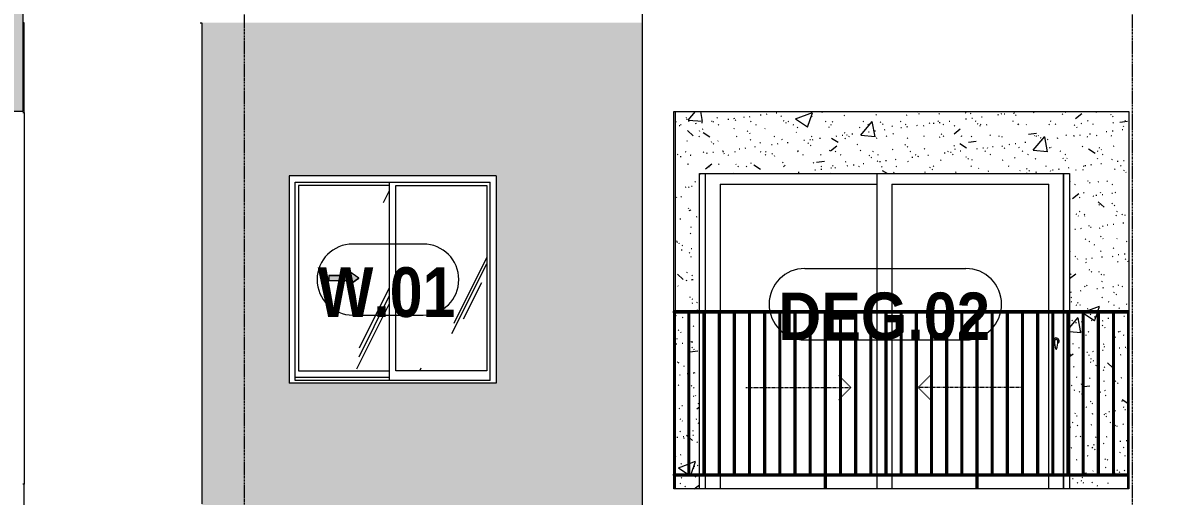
# Model space of a CAD drawing. Header units: millimetres. Extents: x 25061 to 259291, y -8723 to 35400.
# Drawn here: x 173810 to 181485, y 5750 to 8950 of the extents above; entities that cross this region are included whole.
import ezdxf

# ---------------------------------------------------------------- set-up
doc = ezdxf.new("R2010")
doc.units = ezdxf.units.MM
for name, pattern in [('1 NÉT CALL OUT', [6, 3, -3]), ('Dash', [6.35, 3.175, -3.175]), ('Grid Line', [22.225, 12.7, -3.175, 3.175, -3.175])]:
    doc.linetypes.add(name, pattern=pattern)
for name, color, linetype, lineweight in [('0-2', 50, 'Continuous', 5), ('A-DETL-GENF', 92, 'Continuous', 9), ('A-DETL-GENF-2', 7, 'Continuous', 9), ('A-DETL-GENF-3', 92, '1 NÉT CALL OUT', 9), ('A-DETL-THIN', 151, 'Continuous', 9), ('A-DOOR', 31, 'Continuous', 9), ('A-DOOR-FRAM', 31, 'Continuous', 9), ('A-DOOR-HDLN', 31, 'Dash', 9), ('A-DOOR-IDEN', 31, 'Continuous', 9), ('A-GLAZ', 151, 'Continuous', 9), ('A-GLAZ-1', 7, '1 NÉT CALL OUT', 9), ('A-GLAZ-IDEN', 152, 'Continuous', 9), ('A-WALL', 113, 'Continuous', 9), ('A-WALL-PATT-2', 9, 'Continuous', 9), ('A-WALL-PATT-3', 111, 'Continuous', 5), ('I-WALL-2', 7, 'Continuous', 9), ('I-WALL-3', 2, 'Continuous', 18), ('S-GRID-1', 1, 'Grid Line', 9)]:
    doc.layers.add(name, color=color, linetype=linetype, lineweight=lineweight)
doc.styles.add('Arial_B_1', font='arialbd.ttf', dxfattribs={"width": 0.9, "height": 320})
doc.styles.add('Arial_B_2', font='arialbd.ttf', dxfattribs={"width": 0.85, "height": 336})
pattern_1 = [(63.435, (-78970.7, 14236.3), (-0.002, 1625.6), [567.96, -3066.99]), (63.435, (-80596.3, 14236.3), (-0.002, 1625.6), [567.96, -3066.99]), (63.435, (-78192.5, 14550.35), (-0.002, 1625.6), [567.96, -3066.99]), (63.435, (-79818.1, 14550.35), (-0.002, 1625.6), [567.96, -3066.99]), (63.435, (-78310.3, 14439.5), (-0.002, 1625.6), [567.96, -3066.99]), (63.435, (-79935.9, 14439.5), (-0.002, 1625.6), [567.96, -3066.99]), (63.435, (-78430.35, 15074.4), (-0.002, 1625.6), [276.055, -3358.9]), (63.435, (-80055.95, 15074.4), (-0.002, 1625.6), [276.055, -3358.9]), (63.435, (-78508.9, 14976.15), (-0.002, 1625.6), [567.96, -3066.99]), (63.435, (-80134.5, 14976.15), (-0.002, 1625.6), [567.96, -3066.99]), (63.435, (-78495, 15046.7), (-0.002, 1625.6), [567.96, -3066.99]), (63.435, (-80120.6, 15046.7), (-0.002, 1625.6), [567.96, -3066.99]), (63.435, (-79150.9, 14737.2), (-0.002, 1625.6), [567.96, -3066.99]), (63.435, (-80776.5, 14737.2), (-0.002, 1625.6), [567.96, -3066.99]), (63.435, (-79137, 14820.35), (-0.002, 1625.6), [567.96, -3066.99]), (63.435, (-80762.6, 14820.35), (-0.002, 1625.6), [567.96, -3066.99]), (63.435, (-79133.3, 14880.3), (-0.002, 1625.6), [567.96, -3066.99]), (63.435, (-80758.9, 14880.3), (-0.002, 1625.6), [567.96, -3066.99])]

# ---------------------------------------------------------------- blocks, each defined once
blk = doc.blocks.new('NCV_TKTC_TANG 2_rvt-2-TKCS_MẶT CẮT 2')
at = {"layer": 'A-WALL-PATT-2'}
h = blk.add_hatch(dxfattribs=at)
h.set_pattern_fill('FP_37', color=256, style=0, pattern_type=2)
h.set_pattern_definition([(50, (-80880.3, 14125), (1165.98, -102.01), [121.92, -1341.12]), (355, (-80880.3, 14125), (-225.554, 1222.763), [97.536, -1072.896]), (100.451, (-80783.1, 14116.5), (940.433, 1120.746), [103.616, -1139.776]), (46.184, (-80880.3, 14450.1), (1734.91, -269.07), [182.88, -2011.68]), (96.636, (-80735.7, 14427.7), (1519.38, 1583.54), [155.42, -1709.66]), (351.184, (-80880.3, 14450.1), (1519.39, 1583.52), [146.3, -1609.34]), (21, (-80717.7, 14368.8), (970.332, -654.498), [121.92, -1341.12]), (326, (-80717.7, 14368.8), (395.533, 1178.804), [97.536, -1072.896]), (71.451, (-80636.9, 14314.3), (1365.87, 524.296), [103.616, -1139.776]), (37.5, (-80880.3, 14125), (19.767, 541.153), [53.645, -1006.246, 53.645, -1035.507, -1076.96]), (37.5, (-80880.3, 14125), (19.767, 541.153), [-2149.043, 53.645, -1023.315]), (7.5, (-80880.3, 14125), (427.646, 641.156), [53.645, -567.334, 53.645, -981.862, -410.464]), (7.5, (-80880.3, 14125), (427.646, 641.156), [-1656.486, 53.645, -356.82]), (327.5, (-81242.8, 14125), (867.782, -36.665), [53.645, -352.755, 53.645, -1214.323, -1682.496]), (327.5, (-81242.8, 14125), (867.782, -36.665), [-1674.368, 53.645, -1628.85]), (317.5, (-81405.4, 14125), (948.028, 162.73), [53.645, -474.675, 53.645, -788.416, -1194.816]), (317.5, (-81405.4, 14125), (948.028, 162.73), [-1370.38, 53.645, -1141.17])])
h.paths.add_polyline_path([(-99982.6, 5800), (-99982.6, 5890), (-100377.6, 5890), (-100377.6, 5800), (-100003.9, 5800)])
h.paths.add_polyline_path([(-102877.6, 5800), (-102877.6, 5890), (-103042.6, 5890), (-103042.6, 5800), (-102948.5, 5800)])
h.paths.add_polyline_path([(-103042.6, 5900), (-102955.1, 5900), (-102955.1, 6990), (-103042.6, 6990), (-103042.6, 6783.1)])
h.paths.add_polyline_path([(-100030.3, 5900), (-99982.6, 5900), (-99982.6, 6990), (-100075.1, 6990), (-100075.1, 5900)])
h.paths.add_polyline_path([(-102877.6, 5900), (-102877.6, 6990), (-102945.1, 6990), (-102945.1, 5900)])
h.paths.add_polyline_path([(-100177.6, 5900), (-100085.1, 5900), (-100085.1, 6990), (-100177.6, 6990), (-100177.6, 6166.2)])
h.paths.add_polyline_path([(-100377.6, 5900), (-100290.1, 5900), (-100290.1, 6990), (-100377.6, 6990), (-100377.6, 6166.2)])
h.paths.add_polyline_path([(-100280.1, 5900), (-100187.6, 5900), (-100187.6, 6990), (-100280.1, 6990), (-100280.1, 6166.2)])
h.paths.add_polyline_path([(-100364, 7000), (-99977.6, 7000), (-99977.6, 8350), (-103042.6, 8350), (-103042.6, 7000), (-102877.6, 7000), (-102877.6, 7930), (-100377.6, 7930), (-100377.6, 7000)])
h = blk.add_hatch(dxfattribs=at)
h.set_pattern_fill('FP_38', color=256, style=0, pattern_type=2)
h.set_pattern_definition([(37.5, (-80880.3, 14125), (-5.1206, 156.61216), [5.364, -118.181, 5.364, -132.812, -132.08]), (37.5, (-80880.3, 14125), (-5.1206, 156.61216), [-261.722, 5.364, -126.716]), (7.5, (-80880.3, 14125), (143.847, 229.3842), [5.364, -61.285, 5.364, -105.989, -42.672]), (7.5, (-80880.3, 14125), (143.847, 229.3842), [-178.003, 5.364, -37.308]), (327.5, (-80980.28, 14125), (253.1176, 0.4601), [5.364, -35.276, 5.364, -140.94, -191.008]), (327.5, (-80980.28, 14125), (253.1176, 0.4601), [-186.944, 5.364, -185.644]), (317.5, (-80980.28, 14125), (244.3381, 71.3376), [5.364, -14.956, 5.364, -90.546, -109.728]), (317.5, (-80980.28, 14125), (244.3381, 71.3376), [-116.23, 5.364, -104.364])])
h.paths.add_polyline_path([(-99982.6, 5800), (-99982.6, 5890), (-100377.6, 5890), (-100377.6, 5800), (-100003.9, 5800)])
h.paths.add_polyline_path([(-102877.6, 5800), (-102877.6, 5890), (-103042.6, 5890), (-103042.6, 5800), (-102948.5, 5800)])
h.paths.add_polyline_path([(-103042.6, 5900), (-102955.1, 5900), (-102955.1, 6990), (-103042.6, 6990), (-103042.6, 6783.1)])
h.paths.add_polyline_path([(-100030.3, 5900), (-99982.6, 5900), (-99982.6, 6990), (-100075.1, 6990), (-100075.1, 5900)])
h.paths.add_polyline_path([(-102877.6, 5900), (-102877.6, 6990), (-102945.1, 6990), (-102945.1, 5900)])
h.paths.add_polyline_path([(-100177.6, 5900), (-100085.1, 5900), (-100085.1, 6990), (-100177.6, 6990), (-100177.6, 6166.2)])
h.paths.add_polyline_path([(-100377.6, 5900), (-100290.1, 5900), (-100290.1, 6990), (-100377.6, 6990), (-100377.6, 6166.2)])
h.paths.add_polyline_path([(-100280.1, 5900), (-100187.6, 5900), (-100187.6, 6990), (-100280.1, 6990), (-100280.1, 6166.2)])
h.paths.add_polyline_path([(-100364, 7000), (-99977.6, 7000), (-99977.6, 8350), (-103042.6, 8350), (-103042.6, 7000), (-102877.6, 7000), (-102877.6, 7930), (-100377.6, 7930), (-100377.6, 7000)])
at = {"layer": 'I-WALL-2'}
for p, q in [((-103042.6, 8350), (-103042.6, 7000)), ((-102877.6, 7000), (-102877.6, 7930)), ((-102877.6, 7930), (-100377.6, 7930)), ((-100377.6, 7930), (-100377.6, 7000)), ((-103042.6, 6990), (-103042.6, 5900)), ((-102877.6, 5900), (-102877.6, 6990)), ((-100377.6, 6990), (-100377.6, 5900)), ((-103042.6, 5890), (-103042.6, 5800)), ((-102877.6, 5800), (-102877.6, 5890)), ((-100377.6, 5890), (-100377.6, 5800))]:
    blk.add_line(p, q, dxfattribs=at)
blk = doc.blocks.new('1_FAMILY RVT - W01-WxH 1400x1400xmm-V182-TKCS_MẶT CẮT 2')
at = {"layer": 'A-DETL-GENF-3'}
blk.add_hatch(color=256, dxfattribs=at).paths.add_polyline_path([(-105248.1, 7176.5), (-105180.3, 7223.9), (-105248.1, 7271.4), (-105248.1, 7240.9), (-105383.5, 7240.9), (-105383.5, 7207), (-105248.1, 7207)])
at = {"layer": 'A-GLAZ'}
h = blk.add_hatch(dxfattribs=at)
h.set_pattern_fill('FP_35', color=256, style=0, pattern_type=2)
h.set_pattern_definition(pattern_1)
h.paths.add_polyline_path([(-105589.1, 6596.9), (-104974.8, 6596.9), (-104974.8, 7850.9), (-105589.1, 7850.9), (-105589.1, 6783.1)])
h.paths.add_polyline_path([(-105248.1, 7176.5), (-105248.1, 7207), (-105383.5, 7207), (-105383.5, 7240.9), (-105248.1, 7240.9), (-105248.1, 7271.4), (-105180.3, 7223.9), (-105204.5, 7207)])
h = blk.add_hatch(dxfattribs=at)
h.set_pattern_fill('FP_35', color=256, style=0, pattern_type=2)
h.set_pattern_definition(pattern_1)
h.paths.add_polyline_path([(-104316.1, 6596.9), (-104316.1, 7850.9), (-104930.3, 7850.9), (-104930.3, 6596.9), (-104538.9, 6596.9)])
at = {"layer": 'A-DETL-GENF'}
for p, q in [((-105383.5, 7240.9), (-105383.5, 7207)), ((-105383.5, 7240.9), (-105248.1, 7240.9)), ((-105248.1, 7240.9), (-105383.5, 7240.9)), ((-105383.5, 7240.9), (-105383.5, 7207)), ((-105248.1, 7271.4), (-105248.1, 7240.9)), ((-105180.3, 7223.9), (-105248.1, 7271.4)), ((-105180.3, 7223.9), (-105248.1, 7271.4)), ((-105248.1, 7271.4), (-105248.1, 7240.9)), ((-105180.3, 7223.9), (-105248.1, 7176.5)), ((-105248.1, 7176.5), (-105180.3, 7223.9)), ((-105383.5, 7207), (-105248.1, 7207)), ((-105383.5, 7207), (-105248.1, 7207)), ((-105248.1, 7207), (-105248.1, 7176.5)), ((-105248.1, 7207), (-105248.1, 7176.5))]:
    blk.add_line(p, q, dxfattribs=at)
at = {"layer": 'A-GLAZ'}
for p, q in [((-104252.6, 7914.4), (-105652.6, 7914.4)), ((-105652.6, 7914.4), (-105652.6, 6514.4)), ((-104252.6, 7914.4), (-104252.6, 6514.4)), ((-105611.6, 7873.5), (-104293.5, 7873.5)), ((-105611.6, 6533.4), (-105611.6, 7873.5)), ((-105589.1, 7850.9), (-105589.1, 6596.9)), ((-104974.8, 7850.9), (-105589.1, 7850.9)), ((-104974.8, 7873.5), (-104974.8, 6533.4)), ((-104930.3, 6596.9), (-104930.3, 7850.9)), ((-104930.3, 7850.9), (-104316.1, 7850.9)), ((-104316.1, 7850.9), (-104316.1, 6596.9)), ((-104293.5, 6533.4), (-104293.5, 7873.5)), ((-104974.8, 6552.5), (-105611.6, 6552.5)), ((-104974.8, 6552.5), (-105611.6, 6552.5)), ((-104293.5, 6533.4), (-105611.6, 6533.4)), ((-105589.1, 6596.9), (-104974.8, 6596.9)), ((-104316.1, 6596.9), (-104930.3, 6596.9)), ((-104252.6, 6514.4), (-105652.6, 6514.4))]:
    blk.add_line(p, q, dxfattribs=at)
blk = doc.blocks.new('DEG_02-DEG_03 - DEG_02-2500x2400mm-CỬA ĐI 02 CÁNH TRƯỢT-V135-TKCS_MẶT CẮT 2')
at = {"layer": 'A-DOOR'}
for p, q in [((-101677.6, 10400), (-101677.6, 11330)), ((-100417.6, 11330), (-100417.6, 10400)), ((-102737.6, 11260), (-102737.6, 10400)), ((-102737.6, 11260), (-101677.6, 11260)), ((-101577.6, 11260), (-101577.6, 10400)), ((-101577.6, 11260), (-100517.6, 11260)), ((-100517.6, 10400), (-100517.6, 11260)), ((-102737.6, 10390), (-102737.6, 9300)), ((-101677.6, 9300), (-101677.6, 10390)), ((-101577.6, 10390), (-101577.6, 9300)), ((-100517.6, 9300), (-100517.6, 10390)), ((-100417.6, 10390), (-100417.6, 9300)), ((-102737.6, 9290), (-102737.6, 9200)), ((-101677.6, 9200), (-101677.6, 9290)), ((-101577.6, 9290), (-101577.6, 9200)), ((-100517.6, 9200), (-100517.6, 9290)), ((-100417.6, 9290), (-100417.6, 9200))]:
    blk.add_line(p, q, dxfattribs=at)
at = {"layer": 'A-DOOR', "flags": 128}
blk.add_lwpolyline([(-100466.1, 10208.7), (-100466.1, 10208.7), (-100466.1, 10208.7), (-100466.1, 10208.7), (-100466.1, 10208.7), (-100466.1, 10208.7), (-100466.1, 10208.7), (-100466.2, 10208.7), (-100466.2, 10208.7), (-100466.2, 10208.7), (-100466.2, 10208.7), (-100466.3, 10208.7), (-100466.3, 10208.7), (-100466.3, 10208.7), (-100466.4, 10208.7), (-100466.4, 10208.7), (-100466.4, 10208.7), (-100466.5, 10208.7), (-100466.5, 10208.7), (-100466.6, 10208.7), (-100466.6, 10208.7), (-100466.7, 10208.7), (-100466.7, 10208.7), (-100466.8, 10208.7), (-100466.8, 10208.7), (-100466.9, 10208.7), (-100466.9, 10208.7), (-100467, 10208.7), (-100467, 10208.7), (-100467.1, 10208.7), (-100467.1, 10208.7), (-100467.2, 10208.7), (-100467.3, 10208.7), (-100467.3, 10208.7), (-100467.4, 10208.7), (-100467.4, 10208.7), (-100467.5, 10208.7), (-100467.5, 10208.7), (-100467.6, 10208.7), (-100467.7, 10208.7), (-100467.7, 10208.7), (-100467.8, 10208.7), (-100467.8, 10208.7), (-100467.9, 10208.7), (-100468, 10208.7), (-100468, 10208.7), (-100468.1, 10208.7), (-100468.1, 10208.7), (-100468.2, 10208.7), (-100468.2, 10208.7), (-100468.3, 10208.7), (-100468.3, 10208.7), (-100468.4, 10208.7), (-100468.4, 10208.7), (-100468.5, 10208.7), (-100468.5, 10208.7), (-100468.6, 10208.7), (-100468.6, 10208.7), (-100468.7, 10208.7), (-100468.7, 10208.7), (-100468.7, 10208.7), (-100468.8, 10208.7), (-100468.8, 10208.7), (-100468.8, 10208.7), (-100468.9, 10208.7), (-100468.9, 10208.7), (-100468.9, 10208.7), (-100469, 10208.7), (-100469, 10208.7), (-100469, 10208.7), (-100469, 10208.7), (-100469, 10208.7), (-100469, 10208.7), (-100469, 10208.7), (-100469.1, 10208.7), (-100469.1, 10208.7)], dxfattribs=at)
at = {"layer": 'A-DOOR'}
for centre, radius, start, end in [((-100467.6, 10200), 20, 0, 150), ((-100469.1, 10199.2), 9.45, 90, 180), ((-100466.1, 10199.2), 9.45, 0, 90), ((-100467.6, 10200), 20, 210, 240), ((-100313.8, 10199.2), 164.8, 180, 199.13397), ((-100467.2, 10146), 2.34, 199.13397, 261.03098), ((-100467.9, 10146), 2.34, 278.96902, 340.86603), ((-100621.4, 10199.2), 164.8, 340.86603, 0), ((-100467.6, 10200), 20, 300, 0)]:
    blk.add_arc(centre, radius, start, end, dxfattribs=at)
at = {"layer": 'A-DOOR-FRAM'}
for p, q in [((-102837.6, 10400), (-102837.6, 11330)), ((-100417.6, 10400), (-100417.6, 11330)), ((-102837.6, 9300), (-102837.6, 10390)), ((-100417.6, 9300), (-100417.6, 10390)), ((-102837.6, 9200), (-102837.6, 9290)), ((-100417.6, 9200), (-100417.6, 9290))]:
    blk.add_line(p, q, dxfattribs=at)
at = {"layer": 'A-DOOR-HDLN'}
for p, q in [((-101930.1, 9959.5), (-101939.7, 9969.1)), ((-101854.8, 9884.2), (-101920.1, 9949.5)), ((-101400.3, 9884.2), (-101315.5, 9969.1)), ((-102564.8, 9884.2), (-102545.1, 9884.2)), ((-102535.1, 9884.2), (-102442.6, 9884.2)), ((-102432.6, 9884.2), (-102340.1, 9884.2)), ((-102330.1, 9884.2), (-102237.6, 9884.2)), ((-102227.6, 9884.2), (-102135.1, 9884.2)), ((-102125.1, 9884.2), (-102032.6, 9884.2)), ((-102022.6, 9884.2), (-101930.1, 9884.2)), ((-101854.8, 9884.2), (-101920.1, 9819)), ((-101920.1, 9884.2), (-101854.8, 9884.2)), ((-101400.3, 9884.2), (-101315.5, 9799.4)), ((-101315.1, 9884.2), (-101400.3, 9884.2)), ((-101212.6, 9884.2), (-101305.1, 9884.2)), ((-101110.1, 9884.2), (-101202.6, 9884.2)), ((-101007.6, 9884.2), (-101100.1, 9884.2)), ((-100905.1, 9884.2), (-100997.6, 9884.2)), ((-100802.6, 9884.2), (-100895.1, 9884.2)), ((-100700.1, 9884.2), (-100792.6, 9884.2)), ((-101930.1, 9809), (-101939.7, 9799.4))]:
    blk.add_line(p, q, dxfattribs=at)
blk = doc.blocks.new('Railing - 10mm-1251313-TKCS_MẶT CẮT 2')
at = {"layer": ''}
for p, q in [((-60830.064287, 5900), (-60830.064287, 6990)), ((-60820.064287, 6990), (-60820.064287, 5900))]:
    blk.add_line(p, q, dxfattribs=at)
blk = doc.blocks.new('Railing - 50 x 10mm-1251315-TKCS_MẶT CẮT 2')
at = {"layer": ''}
for p, q in [((-59897.564287, 6990), (-59907.564287, 6990)), ((-59907.564287, 5800), (-59907.564287, 6990)), ((-59897.564287, 6990), (-59897.564287, 5800))]:
    blk.add_line(p, q, dxfattribs=at)
blk = doc.blocks.new('Railing - 50 x 10mm-1251311-TKCS_MẶT CẮT 2')
at = {"layer": ''}
for q in [(-60927.564287, 6990), (-60922.564287, 5800)]:
    blk.add_line((-60922.564287, 6990), q, dxfattribs=at)
blk = doc.blocks.new('Railing - 50 x 10mm-V188-TKCS_MẶT CẮT 2')
at = {"layer": ''}
for p in [(-91652.635618, 6990), (-91647.564287, 5800)]:
    blk.add_line(p, (-91647.564287, 6990), dxfattribs=at)
blk = doc.blocks.new('Railing - Railing-1260618-TKCS_MẶT CẮT 2')
at = {"layer": ''}
for p, q in [((-103052.6, 5890), (-103052.6, 5900)), ((-103052.6, 5900), (-99977.6, 5900)), ((-103052.6, 5890), (-99977.6, 5890))]:
    blk.add_line(p, q, dxfattribs=at)
blk.add_blockref('Railing - 50 x 10mm-V188-TKCS_MẶT CẮT 2', (-11400, 0))
at = {"extrusion": (0, 0, -1), "zscale": -1}
for name, p in [('Railing - 10mm-1251313-TKCS_MẶT CẮT 2', (163775.1, 0)), ('Railing - 10mm-1251313-TKCS_MẶT CẮT 2', (163672.6, 0)), ('Railing - 10mm-1251313-TKCS_MẶT CẮT 2', (163570.1, 0)), ('Railing - 10mm-1251313-TKCS_MẶT CẮT 2', (163467.6, 0)), ('Railing - 10mm-1251313-TKCS_MẶT CẮT 2', (163365.1, 0)), ('Railing - 10mm-1251313-TKCS_MẶT CẮT 2', (163262.6, 0)), ('Railing - 10mm-1251313-TKCS_MẶT CẮT 2', (163160.1, 0)), ('Railing - 10mm-1251313-TKCS_MẶT CẮT 2', (163057.6, 0)), ('Railing - 10mm-1251313-TKCS_MẶT CẮT 2', (162955.1, 0)), ('Railing - 50 x 10mm-1251315-TKCS_MẶT CẮT 2', (161930.1, 0)), ('Railing - 10mm-1251313-TKCS_MẶT CẮT 2', (162750.1, 0)), ('Railing - 10mm-1251313-TKCS_MẶT CẮT 2', (162647.6, 0)), ('Railing - 10mm-1251313-TKCS_MẶT CẮT 2', (162545.1, 0)), ('Railing - 10mm-1251313-TKCS_MẶT CẮT 2', (162442.6, 0)), ('Railing - 10mm-1251313-TKCS_MẶT CẮT 2', (162340.1, 0)), ('Railing - 10mm-1251313-TKCS_MẶT CẮT 2', (162237.6, 0)), ('Railing - 10mm-1251313-TKCS_MẶT CẮT 2', (162135.1, 0)), ('Railing - 10mm-1251313-TKCS_MẶT CẮT 2', (162032.6, 0)), ('Railing - 10mm-1251313-TKCS_MẶT CẮT 2', (161930.1, 0)), ('Railing - 50 x 10mm-1251315-TKCS_MẶT CẮT 2', (160905.1, 0)), ('Railing - 10mm-1251313-TKCS_MẶT CẮT 2', (161725.1, 0)), ('Railing - 10mm-1251313-TKCS_MẶT CẮT 2', (161622.6, 0)), ('Railing - 10mm-1251313-TKCS_MẶT CẮT 2', (161520.1, 0)), ('Railing - 10mm-1251313-TKCS_MẶT CẮT 2', (161417.6, 0)), ('Railing - 10mm-1251313-TKCS_MẶT CẮT 2', (161315.1, 0)), ('Railing - 10mm-1251313-TKCS_MẶT CẮT 2', (161212.6, 0)), ('Railing - 10mm-1251313-TKCS_MẶT CẮT 2', (161110.1, 0)), ('Railing - 10mm-1251313-TKCS_MẶT CẮT 2', (161007.6, 0)), ('Railing - 10mm-1251313-TKCS_MẶT CẮT 2', (160905.1, 0)), ('Railing - 50 x 10mm-1251311-TKCS_MẶT CẮT 2', (160905.1, 0))]:
    blk.add_blockref(name, p, dxfattribs=at)
blk = doc.blocks.new('Top Rail Type - Top Rail_Internal_-1260622-TKCS_MẶT CẮT 2')
at = {"layer": ''}
for p, q in [((-103052.564287, 6990), (-103052.564287, 7000)), ((-99977.564287, 7000), (-103052.564287, 7000)), ((-99977.564287, 6990), (-103052.564287, 6990))]:
    blk.add_line(p, q, dxfattribs=at)
blk = doc.blocks.new('SSA-WINDOW TAG - 10-2062020-TKCS_MẶT CẮT 2')
at = {"layer": 'A-GLAZ-IDEN'}
for p, q in [((-117145.064287, 7454.4), (-117622.564287, 7454.4)), ((-117622.564287, 6974.4), (-117145.064287, 6974.4))]:
    blk.add_line(p, q, dxfattribs=at)
for centre, start, end in [((-117622.564287, 7214.4), 90, 270), ((-117145.064287, 7214.4), 270, 90)]:
    blk.add_arc(centre, 240, start, end, dxfattribs=at)
blk = doc.blocks.new('STN_Door Tag - STN_Door Tag-1788670-TKCS_MẶT CẮT 2')
at = {"layer": 'A-DOOR-IDEN'}
for p, q in [((-93966.7, 3889.1), (-92878.6, 3889.1)), ((-93966.7, 3406.1), (-92878.6, 3406.1))]:
    blk.add_line(p, q, dxfattribs=at)
for centre, start, end in [((-93966.7, 3647.6), 90, 270), ((-92878.6, 3647.6), 270, 90)]:
    blk.add_arc(centre, 241.5, start, end, dxfattribs=at)

msp = doc.modelspace()

# ---------------------------------------------------------------- hatches: boundary and pattern name
at = {"layer": 'A-DETL-GENF-2'}
h = msp.add_hatch(color=256, dxfattribs=at)
h.paths.add_polyline_path([(154010.3, 8350), (154310.3, 8350), (154310.3, 8950), (154010.3, 8950)])
h.paths.add_polyline_path([(247310.3, 8350), (247610.2, 8350), (247610.2, 8950), (247310.3, 8950)])
h.paths.add_polyline_path([(228110.3, 8350), (228110.3, 8730), (232109.9, 8730), (232109.9, 8550), (232309.9, 8550), (232309.9, 8750), (236210.2, 8750), (236210.2, 8500), (236810.2, 8500), (236810.2, 8750), (239210.2, 8750), (239210.2, 8500), (239410.1, 8500), (239410.1, 8750), (243010.3, 8750), (243010.3, 8350), (243310.2, 8350), (243310.2, 8730), (244910.2, 8730), (244910.2, 8500), (245110.2, 8500), (245110.2, 9100), (244910.2, 9100), (244910.2, 8950), (227810.3, 8950), (227810.3, 8350)])
h.paths.add_polyline_path([(173810.3, 8350), (173810.3, 9100), (173610.3, 9100), (173610.3, 8950), (156710.2, 8950), (156710.2, 9100), (156510.2, 9100), (156510.2, 8500), (156710.2, 8500), (156710.2, 8730), (158310.3, 8730), (158310.3, 8350), (158610.3, 8350), (158610.3, 8750), (162210.3, 8750), (162210.3, 8500), (162410.2, 8500), (162410.2, 8750), (164810.2, 8750), (164810.2, 8500), (165410.3, 8500), (165410.3, 8750), (169310.6, 8750), (169310.6, 8550), (169510.6, 8550), (169510.6, 8730), (173510.3, 8730), (173510.3, 8350), (173543, 8350)])
at = {"layer": 'A-WALL-PATT-3'}
h = msp.add_hatch(color=256, dxfattribs=at)
h.paths.add_polyline_path([(177979.3, 5600), (178000.2, 5600), (178000.2, 8950), (175020.1, 8950), (175020.3, 5600), (177948.9, 5600)])
h.paths.add_polyline_path([(175651.1, 6514.4), (175610.2, 6514.4), (175610.2, 7914.4), (177010.2, 7914.4), (177010.2, 6514.4), (176723.9, 6514.4)])

# ---------------------------------------------------------------- linework, layer by layer
at = {"layer": 'A-DETL-THIN'}
for p, q in [((173810.3, 9100), (173810.3, 8350)), ((173810.3, 8350), (173510.3, 8350))]:
    msp.add_line(p, q, dxfattribs=at)
at = {"layer": 'A-WALL'}
for p, q in [((178000.2, 5600), (178000.2, 29350)), ((175010.1, 8950), (175020.1, 8950)), ((175020.1, 8950), (175020.1, 5700)), ((173820.2, 8342.9), (173820.2, 5832.3)), ((178210.1, 5800), (178210.1, 8350)), ((178210.1, 8350), (181285.2, 8350)), ((181285.2, 8350), (181285.2, 5800)), ((181285.2, 5800), (178210.1, 5800))]:
    msp.add_line(p, q, dxfattribs=at)
at = {"layer": 'I-WALL-3'}
for p, q in [((173820.2, 8950), (173810.3, 8950)), ((173820.2, 8342.9), (173820.2, 8950)), ((173810.2, 8342.9), (173820.2, 8342.9)), ((173820.2, 5832.3), (173810.2, 5832.3)), ((173820.2, 5550), (173820.2, 5832.3))]:
    msp.add_line(p, q, dxfattribs=at)
at = {"layer": 'S-GRID-1'}
for p, q in [((175310.2, -3283.1), (175310.2, 30285.9)), ((181310.2, -3283.1), (181310.2, 30285.9))]:
    msp.add_line(p, q, dxfattribs=at)

# ---------------------------------------------------------------- block references
at = {"layer": ''}
for name in ['Railing - Railing-1260618-TKCS_MẶT CẮT 2', 'Top Rail Type - Top Rail_Internal_-1260622-TKCS_MẶT CẮT 2']:
    msp.add_blockref(name, (281262.8, 0), dxfattribs=at)
at = {"layer": '0-2'}
msp.add_blockref('NCV_TKTC_TANG 2_rvt-2-TKCS_MẶT CẮT 2', (281262.8, 0), dxfattribs=at)
at = {"layer": 'A-DOOR'}
msp.add_blockref('DEG_02-DEG_03 - DEG_02-2500x2400mm-CỬA ĐI 02 CÁNH TRƯỢT-V135-TKCS_MẶT CẮT 2', (281262.8, -3400), dxfattribs=at)
at = {"layer": 'A-DOOR-IDEN'}
msp.add_blockref('STN_Door Tag - STN_Door Tag-1788670-TKCS_MẶT CẮT 2', (273062.8, 3400), dxfattribs=at)
at = {"layer": 'A-GLAZ-1'}
msp.add_blockref('1_FAMILY RVT - W01-WxH 1400x1400xmm-V182-TKCS_MẶT CẮT 2', (281262.8, 0), dxfattribs=at)
at = {"layer": 'A-GLAZ-IDEN'}
msp.add_blockref('SSA-WINDOW TAG - 10-2062020-TKCS_MẶT CẮT 2', (293662.8, 0), dxfattribs=at)

# ---------------------------------------------------------------- texts
at = {"layer": 'A-DOOR-IDEN', "insert": (179632, 6964.6), "char_height": 320, "width": 1467.36, "attachment_point": 5, "line_spacing_factor": 0.936439, "style": 'Arial_B_1'}
msp.add_mtext('\\pt7.2,14.4,21.6,28.8,36,43.2,50.4,57.6,64.8,72,79.2,86.4,93.6,100.8,108,115.2,122.4,129.6,136.8,144,151.2,158.4,165.6,172.8,180,187.2,194.4,201.6,208.8,216,223.2,230.4;DEG.02', dxfattribs=at)
at = {"layer": 'A-GLAZ-IDEN', "insert": (176269, 7127.1), "char_height": 336, "width": 962.88, "attachment_point": 5, "line_spacing_factor": 0.936439, "style": 'Arial_B_2'}
msp.add_mtext('\\pt6.80064,13.60128,20.39856,27.1992,33.99984,40.80048,47.60112,54.3984,61.19904,67.99968,74.80032,81.60096,88.4016,95.19888,101.99952,108.80016,115.6008,122.40144,129.19872,135.99936,142.8,149.60064,156.40128,163.19856,169.9992,176.79984,183.60048,190.40112,197.1984,203.99904,210.79968,217.60032;W.01', dxfattribs=at)

doc.saveas('drawing.dxf')
